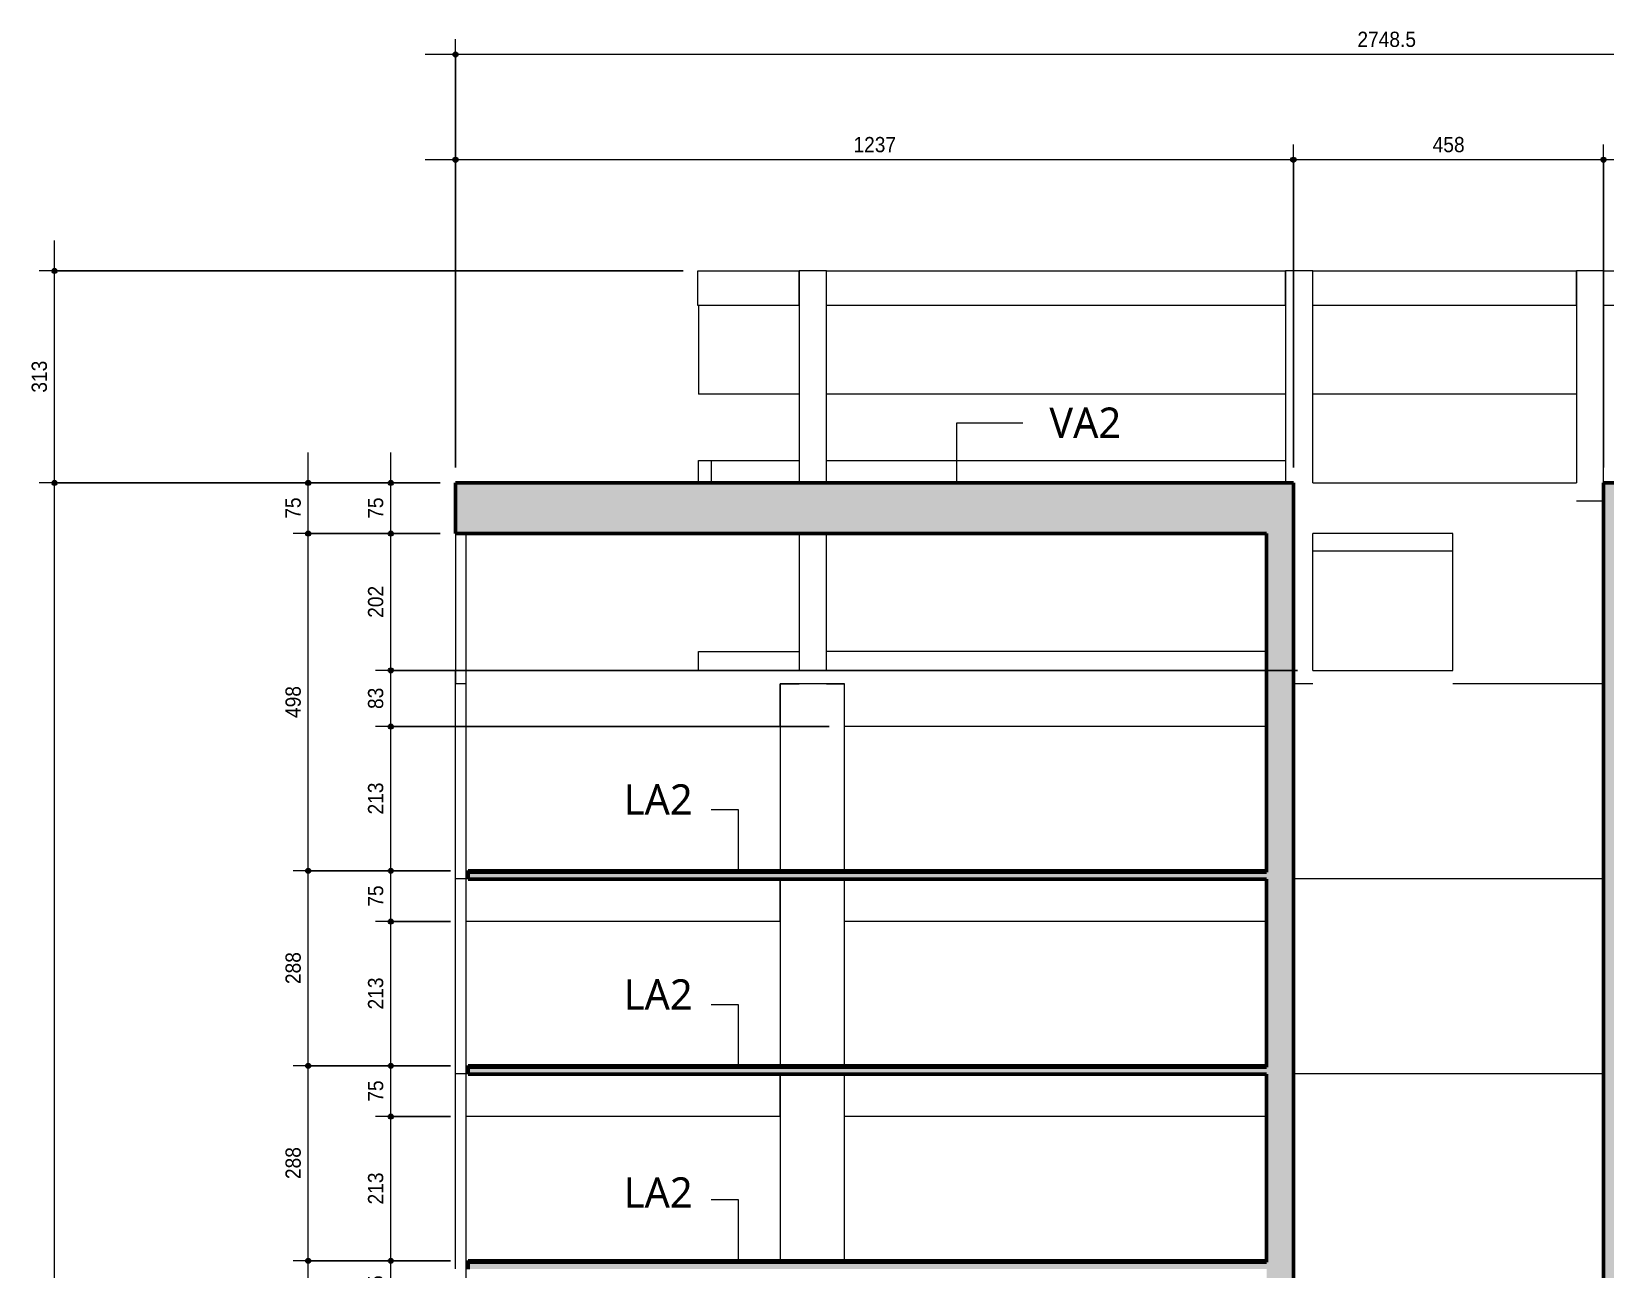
# Model space of a CAD drawing. Header units: centimetres. Extents: x -2102 to 22188, y -1637 to 88376.
# Drawn here: x -1974 to 347, y 86550 to 88376 of the extents above; entities that cross this region are included whole.
import ezdxf

# ---------------------------------------------------------------- set-up
doc = ezdxf.new("R2010")
doc.units = ezdxf.units.CM
for name, color, linetype, lineweight in [('A-ANNO-DIMS', 7, 'Continuous', 9), ('A-ANNO-DIMS-150', 7, 'Continuous', 9), ('A-FLOR', 7, 'Continuous', 18), ('A-FLOR-IDEN', 7, 'Continuous', 9), ('S-BEAM', 7, 'Continuous', 18), ('S-BEAM-IDEN', 7, 'Continuous', 9), ('S-COLS', 7, 'Continuous', 18)]:
    doc.layers.add(name, color=color, linetype=linetype, lineweight=lineweight)
doc.layers.add('A-DETL', color=7, linetype='Continuous', lineweight=9, true_color=0x00a600)
doc.styles.add('Arial', font='arial.ttf', dxfattribs={"width": 0.9, "height": 22.5})
doc.styles.add('Gadugi', font='gadugi.ttf', dxfattribs={"height": 45})
doc.dimstyles.new('PED_1_5mm_ESQ', dxfattribs={"dimscale": 30.48, "dimtxt": 22.955836, "dimasz": 0.984252, "dimexe": 0.738189, "dimexo": 0.738189, "dimgap": 0.147638, "dimtad": 1, "dimdec": 1, "dimrnd": 0.5, "dimdsep": 46, "dimtxsty": 'Arial', "dimblk1": 'DOTSMALL', "dimblk2": 'DOTSMALL', "dimsah": 1, "dimcen": 0.09, "dimdle": 1.476378, "dimazin": 0, "dimtfac": 1, "dimtdec": 4, "dimtix": 1, "dimtmove": 0, "dimatfit": 3, "dimfxl": 1, "dimtvp": 1, "dimtolj": 1, "dimtzin": 0, "dimarcsym": 2})

# ---------------------------------------------------------------- blocks, each defined once
blk = doc.blocks.new('DIMBLOCK1-CT K 001 - CORTE A1-A1')
at = {"layer": 'A-ANNO-DIMS-150'}
h = blk.add_hatch(color=256, dxfattribs=at)
edge = h.paths.add_edge_path(flags=0)
edge.add_arc((-1940.4, 87709), 3.75, 0, 360)
h = blk.add_hatch(color=256, dxfattribs=at)
edge = h.paths.add_edge_path(flags=0)
edge.add_arc((-1940.4, 79430), 3.75, 0, 360)
for p, q in [((-1370.7, 87709), (-1962.9, 87709)), ((-1940.4, 79385), (-1940.4, 87709)), ((-1940.4, 87709), (-1370.7, 87709)), ((-1350.6, 79430), (-1962.9, 79430)), ((-1940.4, 79430), (-1350.6, 79430))]:
    blk.add_line(p, q, dxfattribs=at)
for centre in [(-1940.4, 87709), (-1940.4, 79430)]:
    blk.add_circle(centre, 3.75, dxfattribs=at)
at = {"layer": 'A-ANNO-DIMS-150', "color": 0, "insert": (-1974.1, 83538.4), "char_height": 22.5, "width": 74.589, "attachment_point": 1, "rotation": 90, "line_spacing_factor": 0.941778, "style": 'Arial'}
blk.add_mtext('8279', dxfattribs=at)
blk = doc.blocks.new('_DotSmall')
at = {"color": 0, "linetype": 'ByBlock', "const_width": 0.5}
blk.add_lwpolyline([(-0.0625, 0, 1), (0.0625, 0, 1)], format="xyb", close=True, dxfattribs=at)
blk = doc.blocks.new('DIMBLOCK2-CT K 001 - CORTE A1-A1')
at = {"layer": 'A-ANNO-DIMS-150'}
h = blk.add_hatch(color=256, dxfattribs=at)
edge = h.paths.add_edge_path(flags=0)
edge.add_arc((-1940.4, 88022), 3.75, 0, 360)
h = blk.add_hatch(color=256, dxfattribs=at)
edge = h.paths.add_edge_path(flags=0)
edge.add_arc((-1940.4, 87709), 3.75, 0, 360)
for p, q in [((-1940.4, 87709), (-1940.4, 88067)), ((-1012.1, 88022), (-1962.9, 88022)), ((-1940.4, 88022), (-1012.1, 88022)), ((-1370.7, 87709), (-1962.9, 87709)), ((-1940.4, 87709), (-1370.7, 87709))]:
    blk.add_line(p, q, dxfattribs=at)
for centre in [(-1940.4, 88022), (-1940.4, 87709)]:
    blk.add_circle(centre, 3.75, dxfattribs=at)
at = {"layer": 'A-ANNO-DIMS-150', "color": 0, "insert": (-1974.1, 87842.2), "char_height": 22.5, "width": 55.942, "attachment_point": 1, "rotation": 90, "line_spacing_factor": 0.941778, "style": 'Arial'}
blk.add_mtext('313', dxfattribs=at)
blk = doc.blocks.new('DIMBLOCK51-CT K 001 - CORTE A1-A1')
at = {"layer": 'A-ANNO-DIMS-150'}
h = blk.add_hatch(color=256, dxfattribs=at)
edge = h.paths.add_edge_path(flags=0)
edge.add_arc((-1443.8, 86560), 3.75, 0, 360)
h = blk.add_hatch(color=256, dxfattribs=at)
edge = h.paths.add_edge_path(flags=0)
edge.add_arc((-1443.8, 86485), 3.75, 0, 360)
for p, q in [((-1355.6, 86560), (-1466.3, 86560)), ((-1443.8, 86485), (-1443.8, 86560)), ((-1443.8, 86560), (-1355.6, 86560)), ((-1355.6, 86485), (-1466.3, 86485)), ((-1443.8, 86485), (-1355.6, 86485))]:
    blk.add_line(p, q, dxfattribs=at)
for centre in [(-1443.8, 86560), (-1443.8, 86485)]:
    blk.add_circle(centre, 3.75, dxfattribs=at)
at = {"layer": 'A-ANNO-DIMS-150', "color": 0, "insert": (-1477.5, 86507), "char_height": 22.5, "width": 37.294, "attachment_point": 1, "rotation": 90, "line_spacing_factor": 0.941778, "style": 'Arial'}
blk.add_mtext('75', dxfattribs=at)
blk = doc.blocks.new('DIMBLOCK52-CT K 001 - CORTE A1-A1')
at = {"layer": 'A-ANNO-DIMS-150'}
h = blk.add_hatch(color=256, dxfattribs=at)
edge = h.paths.add_edge_path(flags=0)
edge.add_arc((-1443.8, 86773), 3.75, 0, 360)
h = blk.add_hatch(color=256, dxfattribs=at)
edge = h.paths.add_edge_path(flags=0)
edge.add_arc((-1443.8, 86560), 3.75, 0, 360)
for p, q in [((-1355.6, 86773), (-1466.3, 86773)), ((-1443.8, 86560), (-1443.8, 86773)), ((-1443.8, 86773), (-1355.6, 86773)), ((-1355.6, 86560), (-1466.3, 86560)), ((-1443.8, 86560), (-1355.6, 86560))]:
    blk.add_line(p, q, dxfattribs=at)
for centre in [(-1443.8, 86773), (-1443.8, 86560)]:
    blk.add_circle(centre, 3.75, dxfattribs=at)
at = {"layer": 'A-ANNO-DIMS-150', "color": 0, "insert": (-1477.5, 86643.2), "char_height": 22.5, "width": 55.942, "attachment_point": 1, "rotation": 90, "line_spacing_factor": 0.941778, "style": 'Arial'}
blk.add_mtext('213', dxfattribs=at)
blk = doc.blocks.new('DIMBLOCK53-CT K 001 - CORTE A1-A1')
at = {"layer": 'A-ANNO-DIMS-150'}
h = blk.add_hatch(color=256, dxfattribs=at)
edge = h.paths.add_edge_path(flags=0)
edge.add_arc((-1443.8, 86848), 3.75, 0, 360)
h = blk.add_hatch(color=256, dxfattribs=at)
edge = h.paths.add_edge_path(flags=0)
edge.add_arc((-1443.8, 86773), 3.75, 0, 360)
for p, q in [((-1355.6, 86848), (-1466.3, 86848)), ((-1443.8, 86773), (-1443.8, 86848)), ((-1443.8, 86848), (-1355.6, 86848)), ((-1355.6, 86773), (-1466.3, 86773)), ((-1443.8, 86773), (-1355.6, 86773))]:
    blk.add_line(p, q, dxfattribs=at)
for centre in [(-1443.8, 86848), (-1443.8, 86773)]:
    blk.add_circle(centre, 3.75, dxfattribs=at)
at = {"layer": 'A-ANNO-DIMS-150', "color": 0, "insert": (-1477.5, 86795), "char_height": 22.5, "width": 37.294, "attachment_point": 1, "rotation": 90, "line_spacing_factor": 0.941778, "style": 'Arial'}
blk.add_mtext('75', dxfattribs=at)
blk = doc.blocks.new('DIMBLOCK54-CT K 001 - CORTE A1-A1')
at = {"layer": 'A-ANNO-DIMS-150'}
h = blk.add_hatch(color=256, dxfattribs=at)
edge = h.paths.add_edge_path(flags=0)
edge.add_arc((-1443.8, 87061), 3.75, 0, 360)
h = blk.add_hatch(color=256, dxfattribs=at)
edge = h.paths.add_edge_path(flags=0)
edge.add_arc((-1443.8, 86848), 3.75, 0, 360)
for p, q in [((-1355.6, 87061), (-1466.3, 87061)), ((-1443.8, 86848), (-1443.8, 87061)), ((-1443.8, 87061), (-1355.6, 87061)), ((-1355.6, 86848), (-1466.3, 86848)), ((-1443.8, 86848), (-1355.6, 86848))]:
    blk.add_line(p, q, dxfattribs=at)
for centre in [(-1443.8, 87061), (-1443.8, 86848)]:
    blk.add_circle(centre, 3.75, dxfattribs=at)
at = {"layer": 'A-ANNO-DIMS-150', "color": 0, "insert": (-1477.5, 86931.2), "char_height": 22.5, "width": 55.942, "attachment_point": 1, "rotation": 90, "line_spacing_factor": 0.941778, "style": 'Arial'}
blk.add_mtext('213', dxfattribs=at)
blk = doc.blocks.new('DIMBLOCK55-CT K 001 - CORTE A1-A1')
at = {"layer": 'A-ANNO-DIMS-150'}
h = blk.add_hatch(color=256, dxfattribs=at)
edge = h.paths.add_edge_path(flags=0)
edge.add_arc((-1443.8, 87136), 3.75, 0, 360)
h = blk.add_hatch(color=256, dxfattribs=at)
edge = h.paths.add_edge_path(flags=0)
edge.add_arc((-1443.8, 87061), 3.75, 0, 360)
for p, q in [((-1355.6, 87136), (-1466.3, 87136)), ((-1443.8, 87061), (-1443.8, 87136)), ((-1443.8, 87136), (-1355.6, 87136)), ((-1355.6, 87061), (-1466.3, 87061)), ((-1443.8, 87061), (-1355.6, 87061))]:
    blk.add_line(p, q, dxfattribs=at)
for centre in [(-1443.8, 87136), (-1443.8, 87061)]:
    blk.add_circle(centre, 3.75, dxfattribs=at)
at = {"layer": 'A-ANNO-DIMS-150', "color": 0, "insert": (-1477.5, 87083), "char_height": 22.5, "width": 37.294, "attachment_point": 1, "rotation": 90, "line_spacing_factor": 0.941778, "style": 'Arial'}
blk.add_mtext('75', dxfattribs=at)
blk = doc.blocks.new('DIMBLOCK56-CT K 001 - CORTE A1-A1')
at = {"layer": 'A-ANNO-DIMS-150'}
h = blk.add_hatch(color=256, dxfattribs=at)
edge = h.paths.add_edge_path(flags=0)
edge.add_arc((-1443.8, 87349), 3.75, 0, 360)
h = blk.add_hatch(color=256, dxfattribs=at)
edge = h.paths.add_edge_path(flags=0)
edge.add_arc((-1443.8, 87136), 3.75, 0, 360)
for p, q in [((-796.4, 87349), (-1466.3, 87349)), ((-1443.8, 87136), (-1443.8, 87349)), ((-1443.8, 87349), (-796.4, 87349)), ((-1355.6, 87136), (-1466.3, 87136)), ((-1443.8, 87136), (-1355.6, 87136))]:
    blk.add_line(p, q, dxfattribs=at)
for centre in [(-1443.8, 87349), (-1443.8, 87136)]:
    blk.add_circle(centre, 3.75, dxfattribs=at)
at = {"layer": 'A-ANNO-DIMS-150', "color": 0, "insert": (-1477.5, 87219.2), "char_height": 22.5, "width": 55.942, "attachment_point": 1, "rotation": 90, "line_spacing_factor": 0.941778, "style": 'Arial'}
blk.add_mtext('213', dxfattribs=at)
blk = doc.blocks.new('DIMBLOCK57-CT K 001 - CORTE A1-A1')
at = {"layer": 'A-ANNO-DIMS-150'}
h = blk.add_hatch(color=256, dxfattribs=at)
edge = h.paths.add_edge_path(flags=0)
edge.add_arc((-1443.8, 87432), 3.75, 0, 360)
h = blk.add_hatch(color=256, dxfattribs=at)
edge = h.paths.add_edge_path(flags=0)
edge.add_arc((-1443.8, 87349), 3.75, 0, 360)
for p, q in [((-105.1, 87432), (-1466.3, 87432)), ((-1443.8, 87349), (-1443.8, 87432)), ((-1443.8, 87432), (-105.1, 87432)), ((-796.4, 87349), (-1466.3, 87349)), ((-1443.8, 87349), (-796.4, 87349))]:
    blk.add_line(p, q, dxfattribs=at)
for centre in [(-1443.8, 87432), (-1443.8, 87349)]:
    blk.add_circle(centre, 3.75, dxfattribs=at)
at = {"layer": 'A-ANNO-DIMS-150', "color": 0, "insert": (-1477.5, 87375), "char_height": 22.5, "width": 37.294, "attachment_point": 1, "rotation": 90, "line_spacing_factor": 0.941778, "style": 'Arial'}
blk.add_mtext('83', dxfattribs=at)
blk = doc.blocks.new('DIMBLOCK58-CT K 001 - CORTE A1-A1')
at = {"layer": 'A-ANNO-DIMS-150'}
h = blk.add_hatch(color=256, dxfattribs=at)
edge = h.paths.add_edge_path(flags=0)
edge.add_arc((-1443.8, 87634), 3.75, 0, 360)
h = blk.add_hatch(color=256, dxfattribs=at)
edge = h.paths.add_edge_path(flags=0)
edge.add_arc((-1443.8, 87432), 3.75, 0, 360)
for p, q in [((-1370.7, 87634), (-1466.3, 87634)), ((-1443.8, 87432), (-1443.8, 87634)), ((-1443.8, 87634), (-1370.7, 87634)), ((-105.1, 87432), (-1466.3, 87432)), ((-1443.8, 87432), (-105.1, 87432))]:
    blk.add_line(p, q, dxfattribs=at)
for centre in [(-1443.8, 87634), (-1443.8, 87432)]:
    blk.add_circle(centre, 3.75, dxfattribs=at)
at = {"layer": 'A-ANNO-DIMS-150', "color": 0, "insert": (-1477.5, 87509.7), "char_height": 22.5, "width": 55.942, "attachment_point": 1, "rotation": 90, "line_spacing_factor": 0.941778, "style": 'Arial'}
blk.add_mtext('202', dxfattribs=at)
blk = doc.blocks.new('DIMBLOCK59-CT K 001 - CORTE A1-A1')
at = {"layer": 'A-ANNO-DIMS-150'}
h = blk.add_hatch(color=256, dxfattribs=at)
edge = h.paths.add_edge_path(flags=0)
edge.add_arc((-1443.8, 87709), 3.75, 0, 360)
h = blk.add_hatch(color=256, dxfattribs=at)
edge = h.paths.add_edge_path(flags=0)
edge.add_arc((-1443.8, 87634), 3.75, 0, 360)
for p, q in [((-1443.8, 87634), (-1443.8, 87754)), ((-1370.7, 87709), (-1466.3, 87709)), ((-1443.8, 87709), (-1370.7, 87709)), ((-1370.7, 87634), (-1466.3, 87634)), ((-1443.8, 87634), (-1370.7, 87634))]:
    blk.add_line(p, q, dxfattribs=at)
for centre in [(-1443.8, 87709), (-1443.8, 87634)]:
    blk.add_circle(centre, 3.75, dxfattribs=at)
at = {"layer": 'A-ANNO-DIMS-150', "color": 0, "insert": (-1477.5, 87656), "char_height": 22.5, "width": 37.294, "attachment_point": 1, "rotation": 90, "line_spacing_factor": 0.941778, "style": 'Arial'}
blk.add_mtext('75', dxfattribs=at)
blk = doc.blocks.new('DIMBLOCK87-CT K 001 - CORTE A1-A1')
at = {"layer": 'A-ANNO-DIMS-150'}
h = blk.add_hatch(color=256, dxfattribs=at)
edge = h.paths.add_edge_path(flags=0)
edge.add_arc((-1565.6, 86560), 3.75, 0, 360)
h = blk.add_hatch(color=256, dxfattribs=at)
edge = h.paths.add_edge_path(flags=0)
edge.add_arc((-1565.6, 86272), 3.75, 0, 360)
for p, q in [((-1355.6, 86560), (-1588.1, 86560)), ((-1565.6, 86272), (-1565.6, 86560)), ((-1565.6, 86560), (-1355.6, 86560)), ((-1355.6, 86272), (-1588.1, 86272)), ((-1565.6, 86272), (-1355.6, 86272))]:
    blk.add_line(p, q, dxfattribs=at)
for centre in [(-1565.6, 86560), (-1565.6, 86272)]:
    blk.add_circle(centre, 3.75, dxfattribs=at)
at = {"layer": 'A-ANNO-DIMS-150', "color": 0, "insert": (-1599.3, 86392.7), "char_height": 22.5, "width": 55.942, "attachment_point": 1, "rotation": 90, "line_spacing_factor": 0.941778, "style": 'Arial'}
blk.add_mtext('288', dxfattribs=at)
blk = doc.blocks.new('DIMBLOCK88-CT K 001 - CORTE A1-A1')
at = {"layer": 'A-ANNO-DIMS-150'}
h = blk.add_hatch(color=256, dxfattribs=at)
edge = h.paths.add_edge_path(flags=0)
edge.add_arc((-1565.6, 86848), 3.75, 0, 360)
h = blk.add_hatch(color=256, dxfattribs=at)
edge = h.paths.add_edge_path(flags=0)
edge.add_arc((-1565.6, 86560), 3.75, 0, 360)
for p, q in [((-1355.6, 86848), (-1588.1, 86848)), ((-1565.6, 86560), (-1565.6, 86848)), ((-1565.6, 86848), (-1355.6, 86848)), ((-1355.6, 86560), (-1588.1, 86560)), ((-1565.6, 86560), (-1355.6, 86560))]:
    blk.add_line(p, q, dxfattribs=at)
for centre in [(-1565.6, 86848), (-1565.6, 86560)]:
    blk.add_circle(centre, 3.75, dxfattribs=at)
at = {"layer": 'A-ANNO-DIMS-150', "color": 0, "insert": (-1599.3, 86680.7), "char_height": 22.5, "width": 55.942, "attachment_point": 1, "rotation": 90, "line_spacing_factor": 0.941778, "style": 'Arial'}
blk.add_mtext('288', dxfattribs=at)
blk = doc.blocks.new('DIMBLOCK89-CT K 001 - CORTE A1-A1')
at = {"layer": 'A-ANNO-DIMS-150'}
h = blk.add_hatch(color=256, dxfattribs=at)
edge = h.paths.add_edge_path(flags=0)
edge.add_arc((-1565.6, 87136), 3.75, 0, 360)
h = blk.add_hatch(color=256, dxfattribs=at)
edge = h.paths.add_edge_path(flags=0)
edge.add_arc((-1565.6, 86848), 3.75, 0, 360)
for p, q in [((-1355.6, 87136), (-1588.1, 87136)), ((-1565.6, 86848), (-1565.6, 87136)), ((-1565.6, 87136), (-1355.6, 87136)), ((-1355.6, 86848), (-1588.1, 86848)), ((-1565.6, 86848), (-1355.6, 86848))]:
    blk.add_line(p, q, dxfattribs=at)
for centre in [(-1565.6, 87136), (-1565.6, 86848)]:
    blk.add_circle(centre, 3.75, dxfattribs=at)
at = {"layer": 'A-ANNO-DIMS-150', "color": 0, "insert": (-1599.3, 86968.7), "char_height": 22.5, "width": 55.942, "attachment_point": 1, "rotation": 90, "line_spacing_factor": 0.941778, "style": 'Arial'}
blk.add_mtext('288', dxfattribs=at)
blk = doc.blocks.new('DIMBLOCK90-CT K 001 - CORTE A1-A1')
at = {"layer": 'A-ANNO-DIMS-150'}
h = blk.add_hatch(color=256, dxfattribs=at)
edge = h.paths.add_edge_path(flags=0)
edge.add_arc((-1565.6, 87634), 3.75, 0, 360)
h = blk.add_hatch(color=256, dxfattribs=at)
edge = h.paths.add_edge_path(flags=0)
edge.add_arc((-1565.6, 87136), 3.75, 0, 360)
for p, q in [((-1370.7, 87634), (-1588.1, 87634)), ((-1565.6, 87136), (-1565.6, 87634)), ((-1565.6, 87634), (-1370.7, 87634)), ((-1355.6, 87136), (-1588.1, 87136)), ((-1565.6, 87136), (-1355.6, 87136))]:
    blk.add_line(p, q, dxfattribs=at)
for centre in [(-1565.6, 87634), (-1565.6, 87136)]:
    blk.add_circle(centre, 3.75, dxfattribs=at)
at = {"layer": 'A-ANNO-DIMS-150', "color": 0, "insert": (-1599.3, 87361.7), "char_height": 22.5, "width": 55.942, "attachment_point": 1, "rotation": 90, "line_spacing_factor": 0.941778, "style": 'Arial'}
blk.add_mtext('498', dxfattribs=at)
blk = doc.blocks.new('DIMBLOCK91-CT K 001 - CORTE A1-A1')
at = {"layer": 'A-ANNO-DIMS-150'}
h = blk.add_hatch(color=256, dxfattribs=at)
edge = h.paths.add_edge_path(flags=0)
edge.add_arc((-1565.6, 87709), 3.75, 0, 360)
h = blk.add_hatch(color=256, dxfattribs=at)
edge = h.paths.add_edge_path(flags=0)
edge.add_arc((-1565.6, 87634), 3.75, 0, 360)
for p, q in [((-1565.6, 87634), (-1565.6, 87754)), ((-1370.7, 87709), (-1588.1, 87709)), ((-1565.6, 87709), (-1370.7, 87709)), ((-1370.7, 87634), (-1588.1, 87634)), ((-1565.6, 87634), (-1370.7, 87634))]:
    blk.add_line(p, q, dxfattribs=at)
for centre in [(-1565.6, 87709), (-1565.6, 87634)]:
    blk.add_circle(centre, 3.75, dxfattribs=at)
at = {"layer": 'A-ANNO-DIMS-150', "color": 0, "insert": (-1599.3, 87656), "char_height": 22.5, "width": 37.294, "attachment_point": 1, "rotation": 90, "line_spacing_factor": 0.941778, "style": 'Arial'}
blk.add_mtext('75', dxfattribs=at)
blk = doc.blocks.new('DIMBLOCK93-CT K 001 - CORTE A1-A1')
at = {"layer": 'A-ANNO-DIMS-150'}
h = blk.add_hatch(color=256, dxfattribs=at)
edge = h.paths.add_edge_path(flags=0)
edge.add_arc((346.8, 88186.2), 3.75, 0, 360)
h = blk.add_hatch(color=256, dxfattribs=at)
edge = h.paths.add_edge_path(flags=0)
edge.add_arc((1400.3, 88186.2), 3.75, 0, 360)
for p, q in [((346.8, 87731.5), (346.8, 88208.7)), ((1400.3, 87731.5), (1400.3, 88208.7)), ((1400.3, 88186.2), (346.8, 88186.2)), ((346.8, 88186.2), (346.8, 87731.5)), ((1400.3, 88186.2), (1400.3, 87731.5))]:
    blk.add_line(p, q, dxfattribs=at)
for centre in [(346.8, 88186.2), (1400.3, 88186.2)]:
    blk.add_circle(centre, 3.75, dxfattribs=at)
at = {"layer": 'A-ANNO-DIMS-150', "color": 0, "insert": (830.9, 88219.9), "char_height": 22.5, "width": 102.56, "attachment_point": 1, "line_spacing_factor": 0.941778, "style": 'Arial'}
blk.add_mtext('1053.5', dxfattribs=at)
blk = doc.blocks.new('DIMBLOCK94-CT K 001 - CORTE A1-A1')
at = {"layer": 'A-ANNO-DIMS-150'}
h = blk.add_hatch(color=256, dxfattribs=at)
edge = h.paths.add_edge_path(flags=0)
edge.add_arc((-111.2, 88186.2), 3.75, 0, 360)
h = blk.add_hatch(color=256, dxfattribs=at)
edge = h.paths.add_edge_path(flags=0)
edge.add_arc((346.8, 88186.2), 3.75, 0, 360)
for p, q in [((-111.2, 87731.5), (-111.2, 88208.7)), ((346.8, 87731.5), (346.8, 88208.7)), ((346.8, 88186.2), (-111.2, 88186.2)), ((-111.2, 88186.2), (-111.2, 87731.5)), ((346.8, 88186.2), (346.8, 87731.5))]:
    blk.add_line(p, q, dxfattribs=at)
for centre in [(-111.2, 88186.2), (346.8, 88186.2)]:
    blk.add_circle(centre, 3.75, dxfattribs=at)
at = {"layer": 'A-ANNO-DIMS-150', "color": 0, "insert": (94.5, 88219.9), "char_height": 22.5, "width": 55.942, "attachment_point": 1, "line_spacing_factor": 0.941778, "style": 'Arial'}
blk.add_mtext('458', dxfattribs=at)
blk = doc.blocks.new('DIMBLOCK95-CT K 001 - CORTE A1-A1')
at = {"layer": 'A-ANNO-DIMS-150'}
h = blk.add_hatch(color=256, dxfattribs=at)
edge = h.paths.add_edge_path(flags=0)
edge.add_arc((-1348.2, 88186.2), 3.75, 0, 360)
h = blk.add_hatch(color=256, dxfattribs=at)
edge = h.paths.add_edge_path(flags=0)
edge.add_arc((-111.2, 88186.2), 3.75, 0, 360)
for p, q in [((-1348.2, 87731.5), (-1348.2, 88208.7)), ((-111.2, 87731.5), (-111.2, 88208.7)), ((-111.2, 88186.2), (-1393.2, 88186.2)), ((-1348.2, 88186.2), (-1348.2, 87731.5)), ((-111.2, 88186.2), (-111.2, 87731.5))]:
    blk.add_line(p, q, dxfattribs=at)
for centre in [(-1348.2, 88186.2), (-111.2, 88186.2)]:
    blk.add_circle(centre, 3.75, dxfattribs=at)
at = {"layer": 'A-ANNO-DIMS-150', "color": 0, "insert": (-760.7, 88219.9), "char_height": 22.5, "width": 74.589, "attachment_point": 1, "line_spacing_factor": 0.941778, "style": 'Arial'}
blk.add_mtext('1237', dxfattribs=at)
blk = doc.blocks.new('DIMBLOCK96-CT K 001 - CORTE A1-A1')
at = {"layer": 'A-ANNO-DIMS-150'}
h = blk.add_hatch(color=256, dxfattribs=at)
edge = h.paths.add_edge_path(flags=0)
edge.add_arc((-1348.2, 88341.7), 3.75, 0, 360)
h = blk.add_hatch(color=256, dxfattribs=at)
edge = h.paths.add_edge_path(flags=0)
edge.add_arc((1400.3, 88341.7), 3.75, 0, 360)
for p, q in [((-1348.2, 87731.5), (-1348.2, 88364.2)), ((1400.3, 87731.5), (1400.3, 88364.2)), ((1445.3, 88341.7), (-1393.2, 88341.7)), ((-1348.2, 88341.7), (-1348.2, 87731.5)), ((1400.3, 88341.7), (1400.3, 87731.5))]:
    blk.add_line(p, q, dxfattribs=at)
for centre in [(-1348.2, 88341.7), (1400.3, 88341.7)]:
    blk.add_circle(centre, 3.75, dxfattribs=at)
at = {"layer": 'A-ANNO-DIMS-150', "color": 0, "insert": (-16.6, 88375.4), "char_height": 22.5, "width": 102.56, "attachment_point": 1, "line_spacing_factor": 0.941778, "style": 'Arial'}
blk.add_mtext('2748.5', dxfattribs=at)

msp = doc.modelspace()

# ---------------------------------------------------------------- hatches: boundary and pattern name
at = {"layer": 'A-FLOR', "true_color": 0xa6a6a6}
for points in [[(-579.23, 87123.71), (-150.65, 87123.71), (-150.65, 87133.79), (-1329.65, 87133.79), (-1329.65, 87123.71), (-773.9, 87123.71)], [(-579.23, 86835.71), (-150.65, 86835.71), (-150.65, 86845.79), (-1329.65, 86845.79), (-1329.65, 86835.71), (-773.9, 86835.71)], [(-150.65, 86547.71), (-150.65, 86557.79), (-1329.65, 86557.79), (-1329.65, 86547.71), (-150.88, 86547.71)]]:
    msp.add_hatch(color=253, dxfattribs=at).paths.add_polyline_path(points, flags=0)
at = {"layer": 'S-BEAM', "true_color": 0xa6a6a6}
msp.add_hatch(color=253, dxfattribs=at).paths.add_polyline_path([(-579.23, 87634), (-150.65, 87634), (-150.65, 87709), (-1348.15, 87709), (-1348.15, 87634), (-1147.94, 87634)], flags=0)
at = {"layer": 'S-COLS', "true_color": 0xa6a6a6}
for points in [[(-111.15, 83031), (-111.15, 87709), (-150.65, 87709), (-150.65, 83031), (-133.83, 83031)], [(386.11, 84464.5), (386.35, 84464.5), (386.35, 87709), (346.85, 87709), (346.85, 84464.5)]]:
    msp.add_hatch(color=253, dxfattribs=at).paths.add_polyline_path(points, flags=0)

# ---------------------------------------------------------------- linework, layer by layer
at = {"layer": 'A-DETL', "color": 7}
for p, q in [((-930.65, 87226), (-970.65, 87226)), ((-930.65, 87136), (-930.65, 87226)), ((-930.65, 86938), (-970.65, 86938)), ((-930.65, 86848), (-930.65, 86938)), ((-930.65, 86650), (-970.65, 86650)), ((-930.65, 86560), (-930.65, 86650))]:
    msp.add_line(p, q, dxfattribs=at)
at = {"layer": 'A-FLOR', "color": 190, "lineweight": 50, "true_color": 0x8000ff}
for p, q in [((-1329.65, 87136), (-1329.65, 87123.71)), ((-150.65, 87136), (-1329.65, 87136)), ((-150.65, 87133.79), (-1329.65, 87133.79)), ((-1329.65, 87123.71), (-150.65, 87123.71)), ((-1329.65, 86848), (-1329.65, 86835.71)), ((-150.65, 86848), (-1329.65, 86848)), ((-150.65, 86845.79), (-1329.65, 86845.79)), ((-1329.65, 86835.71), (-150.65, 86835.71)), ((-1329.65, 86560), (-1329.65, 86547.71)), ((-150.65, 86560), (-1329.65, 86560)), ((-150.65, 86557.79), (-1329.65, 86557.79))]:
    msp.add_line(p, q, dxfattribs=at)
at = {"layer": 'S-BEAM'}
for p, q in [((-990.37, 87971), (-990.37, 88022)), ((-990.37, 88022), (-840.65, 88022)), ((-840.65, 87971), (-840.65, 88022)), ((-800.65, 88022), (-122.64, 88022)), ((-800.65, 87971), (-800.65, 88022)), ((-122.64, 87971), (-122.64, 88022)), ((-82.64, 88022), (306.85, 88022)), ((-82.64, 87971), (-82.64, 88022)), ((306.85, 87971), (306.85, 88022)), ((346.85, 88022), (844.36, 88022)), ((346.85, 87971), (346.85, 88022)), ((-840.65, 87971), (-990.37, 87971)), ((-989.65, 87971), (-989.65, 87840)), ((-122.64, 87971), (-800.65, 87971)), ((306.85, 87971), (-82.64, 87971)), ((844.36, 87971), (346.85, 87971)), ((-840.65, 87840), (-989.65, 87840)), ((-122.64, 87840), (-800.65, 87840)), ((306.85, 87840), (-82.64, 87840)), ((-989.65, 87742), (-970.65, 87742)), ((-989.65, 87709), (-989.65, 87742)), ((-970.65, 87742), (-970.65, 87709)), ((-970.65, 87742), (-840.65, 87742)), ((-970.65, 87742), (-970.65, 87709)), ((-800.65, 87742), (-122.64, 87742)), ((-82.64, 87709), (306.85, 87709)), ((124.36, 87634), (-82.64, 87634)), ((124.36, 87608), (-82.64, 87608)), ((-989.65, 87460), (-970.65, 87460)), ((-989.65, 87432), (-989.65, 87460)), ((-970.65, 87460), (-840.65, 87460)), ((-150.65, 87460), (-800.65, 87460)), ((-840.65, 87432), (-1333.15, 87432)), ((-150.65, 87432), (-800.65, 87432)), ((-82.64, 87432), (124.36, 87432)), ((-1333.15, 87412), (-1333.15, 87349)), ((-868.9, 87349), (-868.9, 87412)), ((-868.9, 87412), (-840.65, 87412)), ((-800.65, 87412), (-773.9, 87412)), ((-773.9, 87349), (-773.9, 87412)), ((-1333.15, 87349), (-868.9, 87349)), ((-150.88, 87349), (-773.9, 87349)), ((-1333.15, 87136), (-1329.65, 87136)), ((-1333.15, 87136), (-1333.15, 87061)), ((-868.9, 87061), (-868.9, 87123.71)), ((-773.9, 87061), (-773.9, 87123.71)), ((-868.9, 87061), (-1333.15, 87061)), ((-150.88, 87061), (-773.9, 87061)), ((-1333.15, 86848), (-1329.65, 86848)), ((-1333.15, 86848), (-1333.15, 86773)), ((-868.9, 86773), (-868.9, 86835.71)), ((-773.9, 86773), (-773.9, 86835.71)), ((-868.9, 86773), (-1333.15, 86773)), ((-150.88, 86773), (-773.9, 86773)), ((-1333.15, 86560), (-1329.65, 86560)), ((-1333.15, 86560), (-1333.15, 86485))]:
    msp.add_line(p, q, dxfattribs=at)
at = {"layer": 'S-BEAM', "color": 190, "lineweight": 50, "true_color": 0x8000ff}
for p, q in [((-1348.15, 87709), (-1348.15, 87634)), ((-150.65, 87709), (-1348.15, 87709)), ((-1348.15, 87634), (-150.65, 87634))]:
    msp.add_line(p, q, dxfattribs=at)
at = {"layer": 'S-BEAM-IDEN'}
for p, q in [((-607.83, 87797.67), (-510.54, 87797.67)), ((-607.83, 87709), (-607.83, 87797.67))]:
    msp.add_line(p, q, dxfattribs=at)
at = {"layer": 'S-COLS'}
for p, q in [((-840.65, 88022), (-840.65, 87709)), ((-800.65, 88022), (-840.65, 88022)), ((-800.65, 87709), (-800.65, 88022)), ((-122.64, 88022), (-122.64, 87709)), ((-82.64, 88022), (-122.64, 88022)), ((-82.64, 87709), (-82.64, 88022)), ((306.85, 88022), (306.85, 87709)), ((346.85, 88022), (306.85, 88022)), ((346.85, 87709), (346.85, 88022)), ((346.85, 87682), (306.85, 87682)), ((346.85, 87682), (306.85, 87682)), ((-1348.15, 87634), (-1348.15, 87412)), ((-1333.15, 87634), (-1333.15, 87432)), ((-840.65, 87634), (-840.65, 87432)), ((-800.65, 87432), (-800.65, 87634)), ((-82.64, 87432), (-82.64, 87634)), ((124.36, 87432), (124.36, 87634)), ((-1348.15, 87124), (-1348.15, 87432)), ((-1333.15, 87432), (-1348.15, 87432)), ((-1333.15, 87432), (-1333.15, 87124)), ((-1333.15, 87412), (-1348.15, 87412)), ((-868.9, 87412), (-868.9, 87136)), ((-773.9, 87412), (-868.9, 87412)), ((-800.65, 87412), (-840.65, 87412)), ((-773.9, 87136), (-773.9, 87412)), ((-82.64, 87412), (-111.15, 87412)), ((-82.64, 87412), (-111.15, 87412)), ((346.85, 87412), (124.36, 87412)), ((346.85, 87412), (124.36, 87412)), ((-150.88, 87349), (-150.88, 87136)), ((-1348.15, 86836), (-1348.15, 87124)), ((-1333.15, 87124), (-1348.15, 87124)), ((-1333.15, 87124), (-1348.15, 87124)), ((-1333.15, 87124), (-1333.15, 86836)), ((-868.9, 87123.71), (-868.9, 86848)), ((-773.9, 86848), (-773.9, 87123.71)), ((346.85, 87124), (-111.15, 87124)), ((346.85, 87124), (-111.15, 87124)), ((-150.88, 87061), (-150.88, 86848)), ((-1348.15, 86548), (-1348.15, 86836)), ((-1333.15, 86836), (-1348.15, 86836)), ((-1333.15, 86836), (-1348.15, 86836)), ((-1333.15, 86836), (-1333.15, 86548)), ((-868.9, 86835.71), (-868.9, 86560)), ((-773.9, 86560), (-773.9, 86835.71)), ((346.85, 86836), (-111.15, 86836)), ((346.85, 86836), (-111.15, 86836)), ((-150.88, 86773), (-150.88, 86560))]:
    msp.add_line(p, q, dxfattribs=at)
at = {"layer": 'S-COLS', "color": 190, "lineweight": 50, "true_color": 0x8000ff}
for p, q in [((-111.15, 87709), (-150.65, 87709)), ((-111.15, 83031), (-111.15, 87709)), ((386.35, 87709), (346.85, 87709)), ((346.85, 87709), (346.85, 84464.5)), ((-150.65, 87634), (-150.65, 87133.79)), ((-150.65, 87123.71), (-150.65, 86845.79)), ((-150.65, 86835.71), (-150.65, 86557.79))]:
    msp.add_line(p, q, dxfattribs=at)

# ---------------------------------------------------------------- texts
at = {"layer": 'A-FLOR-IDEN', "char_height": 45, "width": 127.4683, "attachment_point": 1, "style": 'Gadugi'}
for insert in [(-1099.87, 87263.81), (-1099.87, 86975.81), (-1099.87, 86683.31)]:
    msp.add_mtext('LA2', dxfattribs=dict(at, insert=insert))
at = {"layer": 'S-BEAM-IDEN', "insert": (-471.53, 87820.32), "char_height": 45, "width": 139.4936, "attachment_point": 1, "style": 'Gadugi'}
msp.add_mtext('VA2', dxfattribs=at)

# ---------------------------------------------------------------- dimensions: what is measured, and where the dimension line sits
at = {"layer": 'A-ANNO-DIMS'}
for base, p1, p2, override, picture, middle in [((-1348.15, 88341.74), (1400.35, 87709), (-1348.15, 87709), {"dimpost": '<>', "dimfxl": 2748.5}, 'DIMBLOCK96-CT K 001 - CORTE A1-A1', (26.1, 88357.73)), ((-1348.15, 88186.19), (-111.15, 87709), (-1348.15, 87709), {"dimpost": '<>', "dimfxl": 1237}, 'DIMBLOCK95-CT K 001 - CORTE A1-A1', (-729.65, 88202.18)), ((-111.15, 88186.19), (346.85, 87709), (-111.15, 87709), {"dimpost": '<>', "dimfxl": 458}, 'DIMBLOCK94-CT K 001 - CORTE A1-A1', (117.85, 88202.18)), ((346.85, 88186.19), (1400.35, 87709), (346.85, 87709), {"dimpost": '<>', "dimfxl": 1053.5}, 'DIMBLOCK93-CT K 001 - CORTE A1-A1', (873.6, 88202.18))]:
    dim = msp.add_linear_dim(base=base, p1=p1, p2=p2, dimstyle='PED_1_5mm_ESQ', override=override, dxfattribs=at)
    dim.commit()
    dim.dimension.update_dxf_attribs({"geometry": picture, "text_midpoint": middle})
for base, p1, p2, override, picture, middle in [((-1940.36, 88022), (-1348.15, 87709), (-989.65, 88022), {"dimpost": '<>', "dimfxl": 475.918734}, 'DIMBLOCK2-CT K 001 - CORTE A1-A1', (-1956.36, 87865.5)), ((-1565.64, 87709), (-1348.15, 87634), (-1348.15, 87709), {"dimpost": '<>', "dimfxl": 75}, 'DIMBLOCK91-CT K 001 - CORTE A1-A1', (-1581.58, 87671.5)), ((-1443.79, 87709), (-1348.15, 87634), (-1348.15, 87709), {"dimpost": '<>', "dimfxl": 75}, 'DIMBLOCK59-CT K 001 - CORTE A1-A1', (-1459.73, 87671.5)), ((-1940.36, 87709), (-1328.15, 79430), (-1348.15, 87709), {"dimpost": '<>', "dimfxl": 8279.020168}, 'DIMBLOCK1-CT K 001 - CORTE A1-A1', (-1956.35, 83569.5)), ((-1565.64, 87634), (-1333.15, 87136), (-1348.15, 87634), {"dimpost": '<>', "dimfxl": 498.225988}, 'DIMBLOCK90-CT K 001 - CORTE A1-A1', (-1581.63, 87385)), ((-1443.79, 87634), (-82.64, 87432), (-1348.15, 87634), {"dimpost": '<>', "dimfxl": 1281.536276}, 'DIMBLOCK58-CT K 001 - CORTE A1-A1', (-1459.78, 87533)), ((-1443.79, 87432), (-773.9, 87349), (-82.64, 87432), {"dimpost": '<>', "dimfxl": 696.227391}, 'DIMBLOCK57-CT K 001 - CORTE A1-A1', (-1459.79, 87390.5)), ((-1443.79, 87349), (-1333.15, 87136), (-773.9, 87349), {"dimpost": '<>', "dimfxl": 598.440696}, 'DIMBLOCK56-CT K 001 - CORTE A1-A1', (-1459.79, 87242.5)), ((-1565.64, 87136), (-1333.15, 86848), (-1333.15, 87136), {"dimpost": '<>', "dimfxl": 288}, 'DIMBLOCK89-CT K 001 - CORTE A1-A1', (-1581.63, 86992)), ((-1443.79, 87136), (-1333.15, 87061), (-1333.15, 87136), {"dimpost": '<>', "dimfxl": 75}, 'DIMBLOCK55-CT K 001 - CORTE A1-A1', (-1459.73, 87098.5)), ((-1443.79, 87061), (-1333.15, 86848), (-1333.15, 87061), {"dimpost": '<>', "dimfxl": 213}, 'DIMBLOCK54-CT K 001 - CORTE A1-A1', (-1459.79, 86954.5)), ((-1565.64, 86848), (-1333.15, 86560), (-1333.15, 86848), {"dimpost": '<>', "dimfxl": 288}, 'DIMBLOCK88-CT K 001 - CORTE A1-A1', (-1581.63, 86704)), ((-1443.79, 86848), (-1333.15, 86773), (-1333.15, 86848), {"dimpost": '<>', "dimfxl": 75}, 'DIMBLOCK53-CT K 001 - CORTE A1-A1', (-1459.73, 86810.5)), ((-1443.79, 86773), (-1333.15, 86560), (-1333.15, 86773), {"dimpost": '<>', "dimfxl": 213}, 'DIMBLOCK52-CT K 001 - CORTE A1-A1', (-1459.79, 86666.5)), ((-1565.64, 86560), (-1333.15, 86272), (-1333.15, 86560), {"dimpost": '<>', "dimfxl": 288}, 'DIMBLOCK87-CT K 001 - CORTE A1-A1', (-1581.63, 86416)), ((-1443.79, 86560), (-1333.15, 86485), (-1333.15, 86560), {"dimpost": '<>', "dimfxl": 75}, 'DIMBLOCK51-CT K 001 - CORTE A1-A1', (-1459.73, 86522.5))]:
    dim = msp.add_linear_dim(base=base, p1=p1, p2=p2, angle=90, dimstyle='PED_1_5mm_ESQ', override=override, dxfattribs=at)
    dim.commit()
    dim.dimension.update_dxf_attribs({"geometry": picture, "text_midpoint": middle})

doc.saveas('drawing.dxf')
